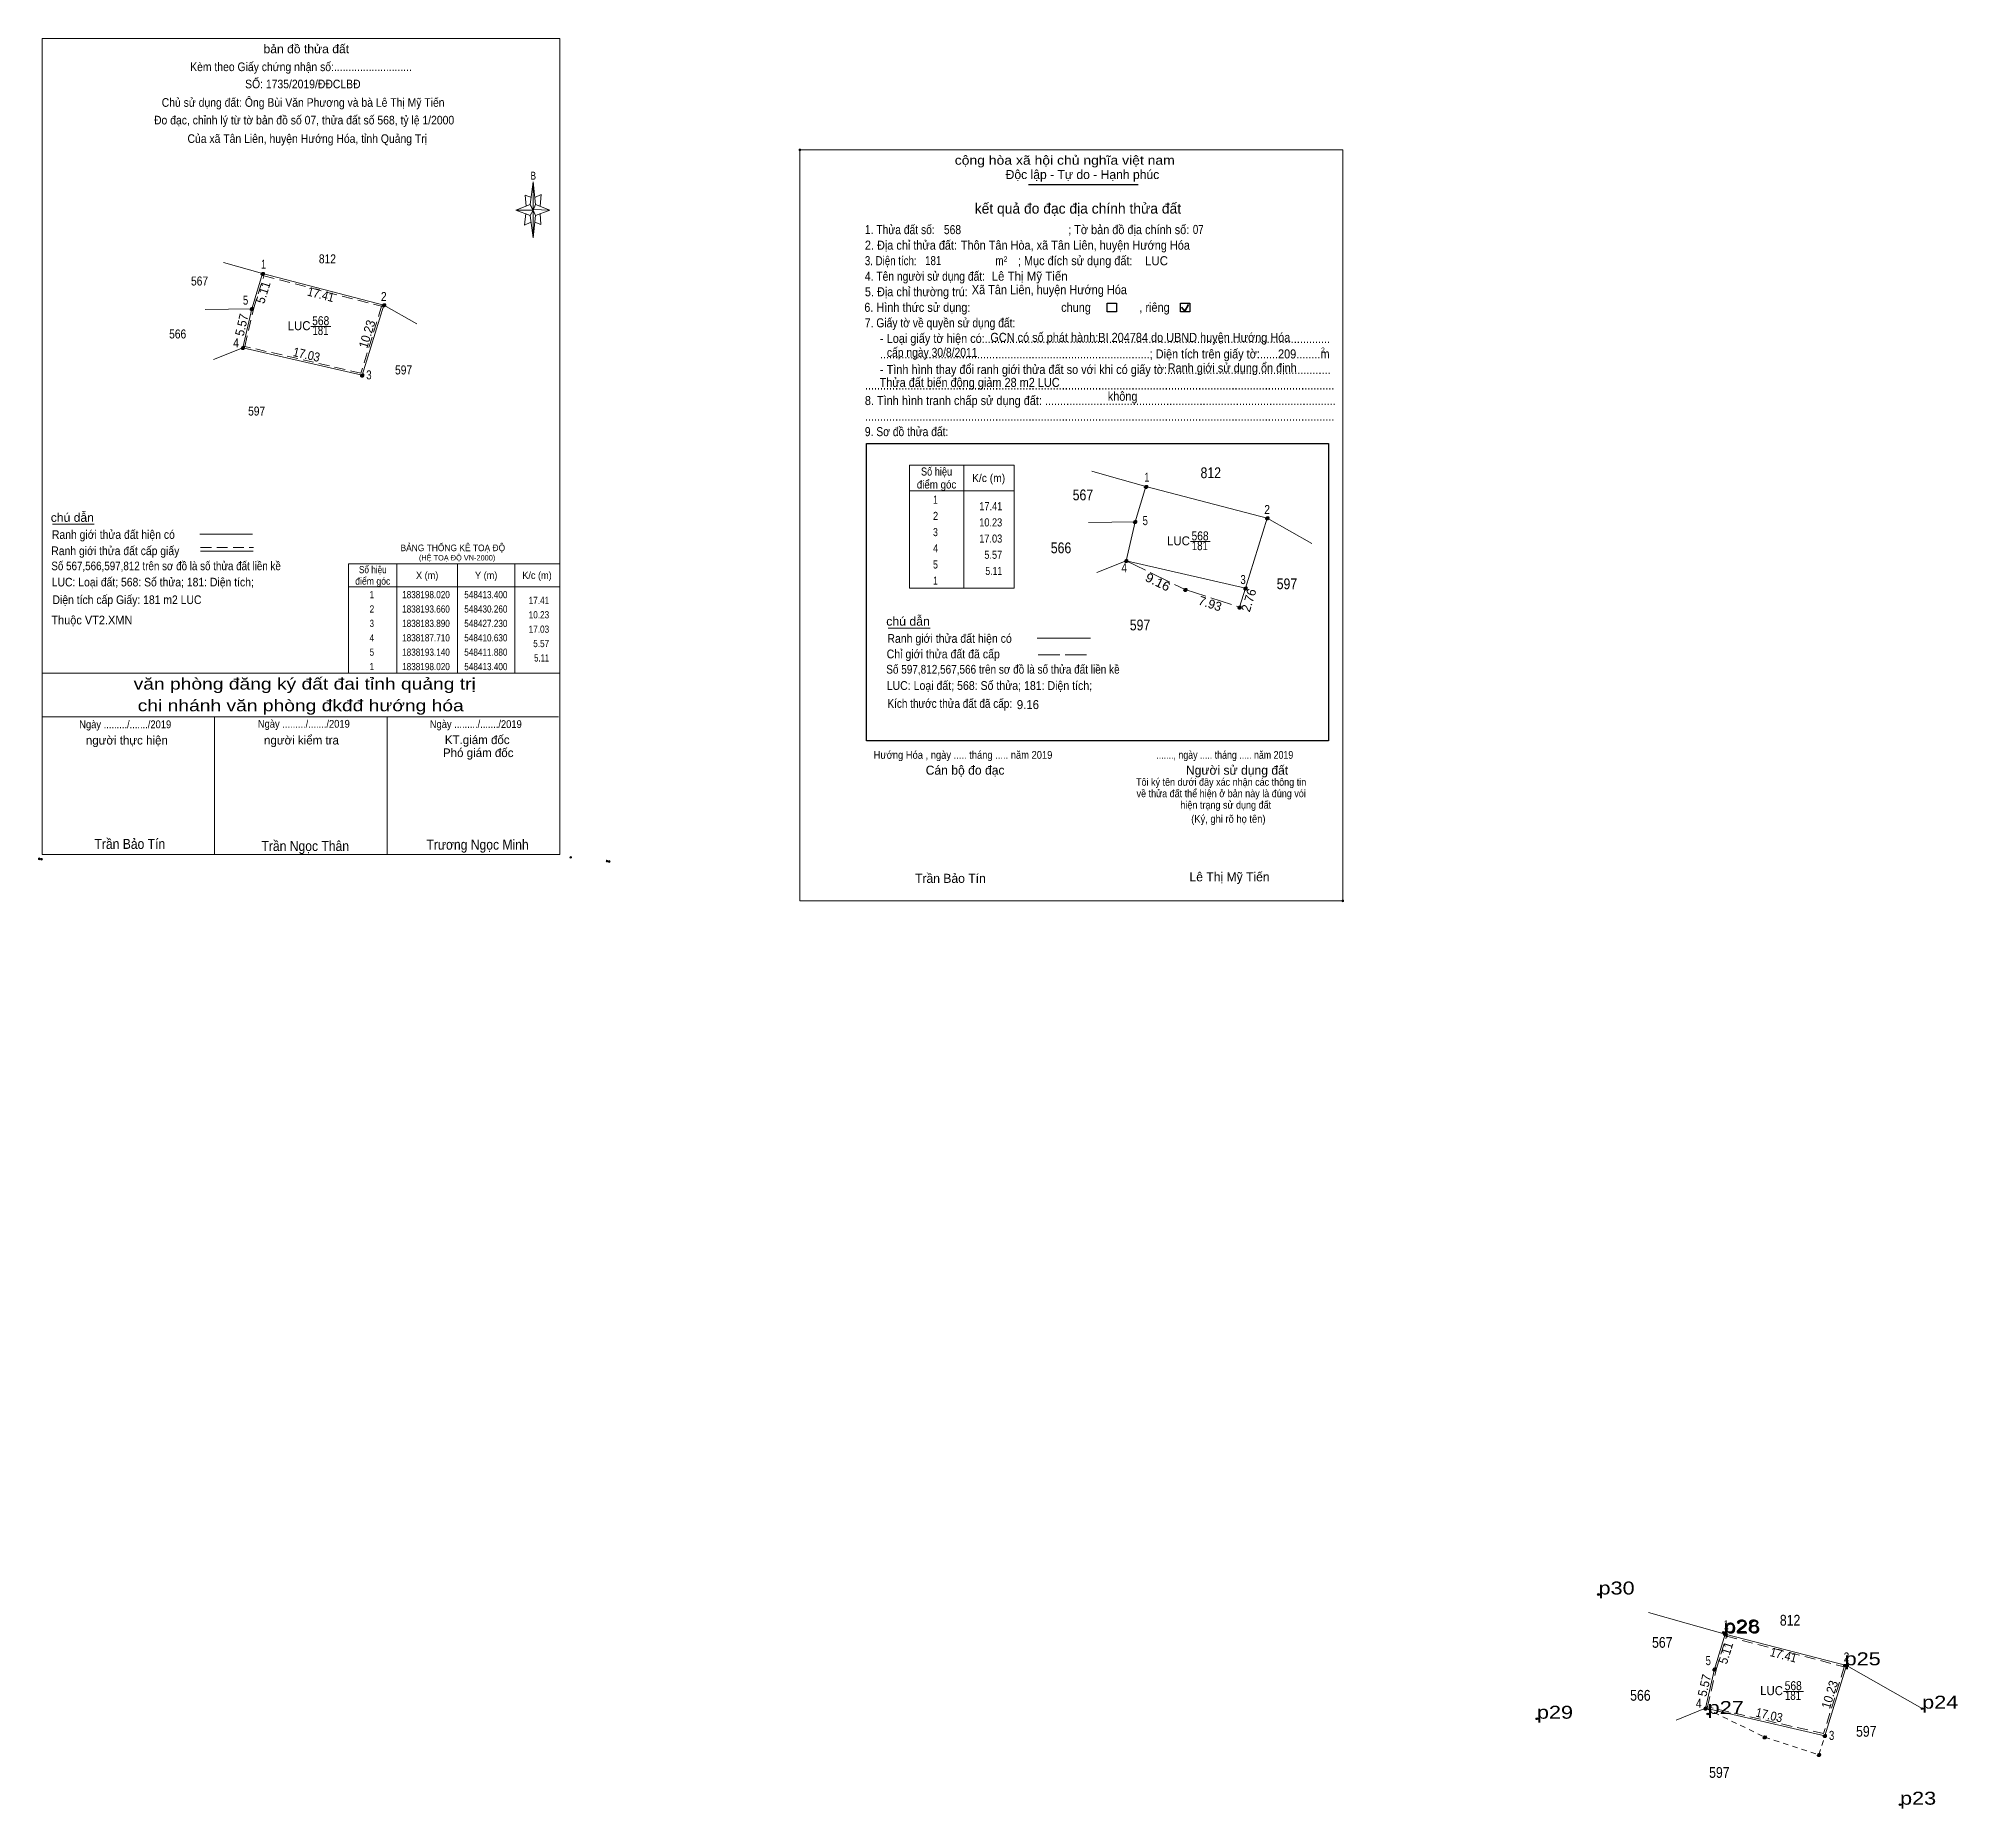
# Model space of a CAD drawing. Header units: metres. Extents: x 544560 to 548446, y 1835977 to 1838420.
# Drawn here: x 548178.8 to 548445.7, y 1838173.8 to 1838419.8 of the extents above.
import ezdxf
from ezdxf.enums import TextEntityAlignment as Align

# ---------------------------------------------------------------- set-up
doc = ezdxf.new("R2010")
doc.units = ezdxf.units.M
doc.header["$LTSCALE"] = 0.5
doc.header["$PDMODE"] = 32
doc.header["$PDSIZE"] = 0.25
for name, pattern in [('LONG_DASHED', [7.5, 6, -1.5]), ('MEDIUM_DASHED', [4.5, 3, -1.5]), ('SHORT_DASHED', [2.7, 1.5, -1.2])]:
    doc.linetypes.add(name, pattern=pattern)
for name, color, linetype, lineweight in [('1', 7, 'MEDIUM_DASHED', 13), ('10', 7, 'Continuous', 13), ('13', 7, 'Continuous', 13), ('3', 7, 'Continuous', 13), ('63', 7, 'Continuous', 13)]:
    doc.layers.add(name, color=color, linetype=linetype, lineweight=lineweight)
doc.layers.add('12', color=7, linetype='Continuous')
doc.layers.add('7', color=7, linetype='Continuous')

msp = doc.modelspace()

# ---------------------------------------------------------------- hatches: boundary and pattern name
at = {"layer": '10'}
for points in [[(548210.26, 1838387.14, 1), (548209.76, 1838387.14, 1)], [(548208.74, 1838382.26, 1), (548208.24, 1838382.26, 1)], [(548227.12, 1838382.78, 1), (548226.62, 1838382.78, 1)], [(548207.49, 1838376.83, 1), (548206.99, 1838376.83, 1)], [(548224.09, 1838373.01, 1), (548223.59, 1838373.01, 1)], [(548333.09, 1838357.53, 1), (548332.59, 1838357.53, 1)], [(548331.57, 1838352.65, 1), (548331.07, 1838352.65, 1)], [(548349.95, 1838353.17, 1), (548349.45, 1838353.17, 1)], [(548330.32, 1838347.22, 1), (548329.82, 1838347.22, 1)], [(548338.56, 1838343.21, 1), (548338.06, 1838343.21, 1)], [(548346.92, 1838343.4, 1), (548346.42, 1838343.4, 1)], [(548346.1, 1838340.76, 1), (548345.6, 1838340.76, 1)], [(548413.65, 1838198.02, 1), (548413.15, 1838198.02, 1)], [(548412.13, 1838193.14, 1), (548411.63, 1838193.14, 1)], [(548430.51, 1838193.66, 1), (548430.01, 1838193.66, 1)], [(548410.88, 1838187.71, 1), (548410.38, 1838187.71, 1)], [(548419.12, 1838183.7, 1), (548418.62, 1838183.7, 1)], [(548427.48, 1838183.89, 1), (548426.98, 1838183.89, 1)], [(548426.66, 1838181.25, 1), (548426.16, 1838181.25, 1)]]:
    msp.add_hatch(color=256, dxfattribs=at).paths.add_polyline_path(points)

# ---------------------------------------------------------------- linework, layer by layer
at = {"layer": '1'}
for points in [[(548210.18, 1838386.84), (548226.55, 1838382.6), (548223.67, 1838373.31), (548207.54, 1838377.02), (548208.73, 1838382.19)], [(548413.57, 1838197.72), (548429.94, 1838193.48), (548427.06, 1838184.19), (548410.93, 1838187.9), (548412.12, 1838193.07)]]:
    msp.add_lwpolyline(points, close=True, dxfattribs=at)
at = {"layer": '10'}
for p, q in [((548210.01, 1838387.14), (548204.58, 1838388.67)), ((548226.87, 1838382.78), (548210.01, 1838387.14)), ((548208.49, 1838382.26), (548202.01, 1838382.17)), ((548223.84, 1838373.01), (548226.87, 1838382.78)), ((548231.47, 1838380.15), (548226.87, 1838382.78)), ((548327.41, 1838359.06), (548325.3, 1838359.66)), ((548332.84, 1838357.53), (548327.41, 1838359.06)), ((548349.7, 1838353.17), (548332.84, 1838357.53)), ((548331.32, 1838352.65), (548324.84, 1838352.56)), ((548346.67, 1838343.4), (548349.7, 1838353.17)), ((548355.89, 1838349.64), (548349.7, 1838353.17)), ((548407.97, 1838199.55), (548402.71, 1838201.04)), ((548413.4, 1838198.02), (548407.97, 1838199.55)), ((548430.26, 1838193.66), (548413.4, 1838198.02)), ((548427.23, 1838183.89), (548430.26, 1838193.66)), ((548440.77, 1838187.66), (548430.26, 1838193.66))]:
    msp.add_line(p, q, dxfattribs=at)
at = {"layer": '10', "linetype": 'LONG_DASHED'}
msp.add_line((548345.85, 1838340.76), (548346.67, 1838343.4), dxfattribs=at)
at = {"layer": '10', "linetype": 'SHORT_DASHED'}
msp.add_line((548426.41, 1838181.25), (548427.23, 1838183.89), dxfattribs=at)
at = {"layer": '10'}
for points in [[(548210.01, 1838387.14), (548208.49, 1838382.26), (548207.24, 1838376.83)], [(548223.84, 1838373.01), (548207.24, 1838376.83), (548203.19, 1838375.19)], [(548332.84, 1838357.53), (548331.32, 1838352.65), (548330.07, 1838347.22)], [(548346.67, 1838343.4), (548330.07, 1838347.22), (548326.02, 1838345.58)], [(548413.4, 1838198.02), (548411.88, 1838193.14), (548410.63, 1838187.71)], [(548427.23, 1838183.89), (548410.63, 1838187.71), (548406.58, 1838186.07)]]:
    msp.add_lwpolyline(points, dxfattribs=at)
at = {"layer": '10', "linetype": 'LONG_DASHED'}
msp.add_lwpolyline([(548330.07, 1838347.22), (548338.31, 1838343.21), (548345.85, 1838340.76)], dxfattribs=at)
at = {"layer": '10', "linetype": 'SHORT_DASHED'}
msp.add_lwpolyline([(548410.63, 1838187.71), (548418.87, 1838183.7), (548426.41, 1838181.25)], dxfattribs=at)
for centre in [(548210.01, 1838387.14), (548208.49, 1838382.26), (548226.87, 1838382.78), (548207.24, 1838376.83), (548223.84, 1838373.01), (548332.84, 1838357.53), (548331.32, 1838352.65), (548349.7, 1838353.17), (548330.07, 1838347.22), (548338.31, 1838343.21), (548346.67, 1838343.4), (548345.85, 1838340.76), (548413.4, 1838198.02), (548411.88, 1838193.14), (548430.26, 1838193.66), (548410.63, 1838187.71), (548418.87, 1838183.7), (548427.23, 1838183.89), (548426.41, 1838181.25)]:
    msp.add_circle(centre, 0.25, dxfattribs=at)
at = {"layer": '13'}
for p, q in [((548216.73, 1838379.8), (548219.49, 1838379.8)), ((548339.01, 1838349.89), (548341.77, 1838349.89)), ((548421.49, 1838190.06), (548424.25, 1838190.06))]:
    msp.add_line(p, q, dxfattribs=at)
at = {"layer": '3'}
for p, q in [((548247.23, 1838396.76), (548247.63, 1838399.88)), ((548247.23, 1838395.24), (548245.23, 1838395.96)), ((548247.95, 1838395.24), (548247.63, 1838392.12)), ((548247.95, 1838396.76), (548249.95, 1838395.96)), ((548248.59, 1838395.48), (548248.67, 1838393.96)), ((548248.67, 1838393.96), (548247.87, 1838394.28)), ((548307.5, 1838360.53), (548307.5, 1838343.43)), ((548180.8, 1838352.31), (548186.59, 1838352.31)), ((548201.28, 1838350.92), (548208.59, 1838350.92)), ((548201.39, 1838348.57), (548208.7, 1838348.57)), ((548296.97, 1838337.88), (548302.83, 1838337.88)), ((548317.71, 1838336.48), (548325.11, 1838336.48)), ((548179.33, 1838331.6), (548251.33, 1838331.6)), ((548179.33, 1838325.52), (548251.17, 1838325.52)), ((548179.33, 1838325.52), (548251.17, 1838325.52)), ((548179.33, 1838325.52), (548251.17, 1838325.52)), ((548203.33, 1838306.4), (548203.33, 1838325.52)), ((548227.33, 1838306.4), (548227.33, 1838325.52))]:
    msp.add_line(p, q, dxfattribs=at)
at = {"layer": '3', "lineweight": 25}
for p, q in [((548316.51, 1838399.55), (548331.77, 1838399.55)), ((548293.97, 1838363.55), (548358.23, 1838363.55)), ((548358.23, 1838363.55), (548358.23, 1838322.19))]:
    msp.add_line(p, q, dxfattribs=at)
at = {"layer": '3', "lineweight": 35}
for p, q in [((548337.8, 1838382.49), (548338.23, 1838381.93)), ((548338.23, 1838381.93), (548338.75, 1838382.87))]:
    msp.add_line(p, q, dxfattribs=at)
at = {"layer": '3', "linetype": 'MEDIUM_DASHED'}
msp.add_line((548201.39, 1838349.07), (548208.75, 1838349.07), dxfattribs=at)
at = {"layer": '3', "linetype": 'LONG_DASHED'}
msp.add_line((548317.84, 1838334.14), (548325.29, 1838334.14), dxfattribs=at)
at = {"layer": '3'}
for points in [[(548179.33, 1838419.84), (548251.33, 1838419.84), (548251.33, 1838306.4), (548179.33, 1838306.4)], [(548284.72, 1838404.34), (548360.2, 1838404.34), (548360.2, 1838299.94), (548284.72, 1838299.94)], [(548247.63, 1838399.88), (548247.95, 1838396.76), (548247.63, 1838395.96)], [(548247.63, 1838395.96), (548245.23, 1838395.96), (548247.23, 1838396.76), (548247.95, 1838395.24), (548249.95, 1838395.96), (548247.63, 1838396.04)], [(548247.63, 1838395.96), (548247.63, 1838392.12), (548247.23, 1838395.24)]]:
    msp.add_lwpolyline(points, close=True, dxfattribs=at)
for points in [[(548247.39, 1838397.72), (548246.51, 1838398.04), (548246.67, 1838396.52)], [(548247.87, 1838397.72), (548248.75, 1838398.12), (548248.59, 1838396.52)], [(548247.63, 1838395.96), (548247.23, 1838396.76), (548245.23, 1838395.96)], [(548246.59, 1838395.48), (548246.43, 1838393.88), (548247.31, 1838394.28)], [(548247.63, 1838395.96), (548247.95, 1838395.24), (548249.95, 1838395.96)], [(548251.33, 1838306.4), (548179.33, 1838306.4), (548179.33, 1838325.52)]]:
    msp.add_lwpolyline(points, dxfattribs=at)
at = {"layer": '3', "lineweight": 25}
for points in [[(548327.43, 1838383.05), (548328.73, 1838383.05), (548328.73, 1838381.84), (548327.43, 1838381.84)], [(548337.63, 1838383.05), (548338.93, 1838383.05), (548338.93, 1838381.84), (548337.63, 1838381.84)]]:
    msp.add_lwpolyline(points, close=True, dxfattribs=at)
msp.add_lwpolyline([(548358.23, 1838322.19), (548293.97, 1838322.19), (548293.97, 1838363.55)], dxfattribs=at)
at = {"layer": '3'}
for p in [(548284.72, 1838404.34), (548178.95, 1838305.79), (548179.27, 1838305.73), (548252.85, 1838306), (548257.89, 1838305.48), (548258.21, 1838305.43), (548360.2, 1838299.94)]:
    msp.add_point(p, dxfattribs=at)
at = {"layer": '63'}
for p, q in [((548228.69, 1838346.8), (548228.69, 1838331.6)), ((548237.09, 1838346.8), (548237.09, 1838331.6)), ((548245.09, 1838346.8), (548245.09, 1838331.6)), ((548221.97, 1838343.6), (548251.33, 1838343.6))]:
    msp.add_line(p, q, dxfattribs=at)
for points in [[(548307.5, 1838343.43), (548299.94, 1838343.43), (548299.94, 1838360.53), (548307.5, 1838360.53)], [(548307.5, 1838360.53), (548314.52, 1838360.53), (548314.52, 1838343.43), (548307.5, 1838343.43)], [(548299.94, 1838356.93), (548307.5, 1838356.93), (548314.52, 1838356.93)]]:
    msp.add_lwpolyline(points, dxfattribs=at)
msp.add_lwpolyline([(548221.97, 1838346.8), (548251.33, 1838346.8), (548251.33, 1838331.6), (548221.97, 1838331.6)], close=True, dxfattribs=at)
at = {"layer": '7'}
for p in [(548395.77, 1838203.53), (548413.15, 1838198.24), (548413.24, 1838198.1), (548429.99, 1838193.69), (548410.95, 1838186.92), (548440.77, 1838187.66), (548387.2, 1838186.26), (548437.7, 1838174.31)]:
    msp.add_point(p, dxfattribs=at)

# ---------------------------------------------------------------- texts
at = {"layer": '12', "width": 1.25}
for s, p in [('p30', (548395.77, 1838203.53)), ('p28', (548413.15, 1838198.24)), ('p26', (548413.24, 1838198.1)), ('p25', (548429.99, 1838193.69)), ('p24', (548440.77, 1838187.66)), ('p29', (548387.2, 1838186.26)), ('p27', (548410.95, 1838186.92)), ('p23', (548437.7, 1838174.31))]:
    msp.add_text(s, height=1.8, dxfattribs=at).set_placement(p)
at = {"layer": '13'}
for s, height, width, p in [('812', 1.25, 0.85, (548219.015, 1838388.57)), ('567', 1.25, 0.85, (548201.235, 1838385.49)), ('566', 1.25, 0.85, (548198.195, 1838378.13)), ('LUC', 1.25, 0.95, (548215.075, 1838379.28)), ('568', 1.25, 0.85, (548218.085, 1838379.97)), ('181', 1.25, 0.8, (548218.05, 1838378.61)), ('597', 1.25, 0.85, (548229.605, 1838373.13)), ('597', 1.25, 0.85, (548209.175, 1838367.41)), ('812', 1.5, 0.85, (548341.85, 1838358.71)), ('567', 1.5, 0.85, (548324.07, 1838355.63)), ('566', 1.5, 0.85, (548321.03, 1838348.27)), ('LUC', 1.25, 0.95, (548337.355, 1838349.37)), ('568', 1.25, 0.85, (548340.365, 1838350.06)), ('181', 1.25, 0.8, (548340.33, 1838348.7)), ('597', 1.5, 0.85, (548352.44, 1838343.27)), ('597', 1.5, 0.85, (548332.01, 1838337.55)), ('812', 1.5, 0.85, (548422.41, 1838199.2)), ('567', 1.5, 0.85, (548404.63, 1838196.12)), ('566', 1.5, 0.85, (548401.59, 1838188.76)), ('LUC', 1.25, 0.95, (548419.835, 1838189.54)), ('568', 1.25, 0.85, (548422.845, 1838190.23)), ('181', 1.25, 0.8, (548422.81, 1838188.87)), ('597', 1.5, 0.85, (548433, 1838183.76)), ('597', 1.5, 0.85, (548412.57, 1838178.04))]:
    msp.add_text(s, height=height, dxfattribs=dict(at, width=width)).set_placement(p, align=Align.CENTER)
at = {"layer": '3'}
for s, height, width, p in [('bản đồ thửa đất', 1.2, 1.05, (548216.08, 1838417.78)), ('Kèm theo Giấy chứng nhận số:...........................', 1.2, 0.9, (548215.345, 1838415.29)), ('SỐ: 1735/2019/ĐĐCLBĐ', 1.2, 0.9, (548215.6, 1838412.9)), ('Chủ sử dụng đất: Ông Bùi Văn Phương và bà Lê Thị Mỹ Tiến', 1.2, 0.9, (548215.64, 1838410.33)), ('Đo đạc, chỉnh lý từ tờ bản đồ số 07, thửa đất số 568, tỷ lệ 1/2000 ', 1.2, 0.9, (548215.975, 1838407.88)), ('Của xã Tân Liên, huyện Hướng Hóa, tỉnh Quảng Trị', 1.2, 0.9, (548216.215, 1838405.31)), ('B', 1.102, 0.75, (548247.65, 1838400.2)), ('văn phòng đăng ký đất đai tỉnh quảng trị', 1.6, 1.25, (548215.86, 1838329.32)), ('chi nhánh văn phòng đkđđ hướng hóa', 1.6, 1.25, (548215.305, 1838326.31)), ('9.16', 1.25, 0.95, (548316.425, 1838326.61)), ('Ngày ........./......./2019', 1.08, 0.9, (548190.9, 1838323.95)), ('Ngày ........./......./2019', 1.08, 0.9, (548215.735, 1838324.02)), ('Ngày ........./......./2019', 1.08, 0.9, (548239.645, 1838323.98)), ('Tôi ký tên dưới đây xác nhận các thông tin', 1.041, 0.9, (548343.29, 1838315.95)), ('về thửa đất thể hiện ở bản này là đúng vói', 1.041, 0.9, (548343.3, 1838314.36)), ('hiện trạng sử dụng đất', 1.041, 0.9, (548343.93, 1838312.77)), ('Trần Bảo Tín', 1.4, 0.9, (548191.54, 1838307.17)), ('Trần Ngọc Thân', 1.4, 0.9, (548215.935, 1838306.88)), ('Trương Ngọc Minh', 1.4, 0.9, (548239.895, 1838307.07))]:
    msp.add_text(s, height=height, dxfattribs=dict(at, width=width)).set_placement(p, align=Align.CENTER)
for s, height, width, p in [('cộng hòa xã hội chủ nghĩa việt nam', 1.26, 1.15, (548306.25, 1838402.28)), ('1. Thửa đất số:', 1.26, 0.85, (548293.75, 1838392.63)), ('568', 1.26, 0.85, (548304.74, 1838392.63)), ('; Tờ bản đồ địa chính số:', 1.26, 0.9, (548322.02, 1838392.63)), ('07', 1.26, 0.8, (548339.36, 1838392.65)), ('3. Diện tích:', 1.26, 0.8, (548293.75, 1838388.31)), ('2. Địa chỉ thửa đất:', 1.26, 0.9, (548293.75, 1838390.47)), ('181', 1.26, 0.8, (548302.13, 1838388.32)), ('Thôn Tân Hòa, xã Tân Liên, huyện Hướng Hóa', 1.26, 0.9, (548307.1, 1838390.47)), ('m', 1.26, 0.8, (548311.91, 1838388.31)), ('2', 0.7199, 0.8, (548313.04, 1838388.82)), ('; Mục đích sử dụng đất:', 1.26, 0.9, (548315.03, 1838388.31)), ('LUC', 1.26, 0.95, (548332.7, 1838388.3)), ('4. Tên người sử dụng đất:', 1.26, 0.85, (548293.75, 1838386.15)), ('Lê Thị Mỹ Tiến', 1.26, 0.95, (548311.37, 1838386.16)), ('5. Địa chỉ thường trú:', 1.26, 0.9, (548293.75, 1838383.99)), ('Xã Tân Liên, huyện Hướng Hóa', 1.26, 0.9, (548308.62, 1838384.28)), ('6. Hình thức sử dụng:', 1.26, 0.9, (548293.67, 1838381.83)), ('chung                , riêng', 1.26, 0.9, (548321.05, 1838381.83)), ('7. Giấy tờ về quyền sử dụng đất:', 1.26, 0.85, (548293.75, 1838379.67)), ('     - Loại giấy tờ hiện có:..................................................................................................................', 1.26, 0.9, (548293.75, 1838377.51)), ('GCN có số phát hành:BI 204784 do UBND huyện Hướng Hóa', 1.26, 0.9, (548311.2, 1838377.65)), ('     .........................................................................................; Diện tích trên giấy tờ:......209........m', 1.26, 0.9, (548293.75, 1838375.35)), ('cấp ngày 30/8/2011', 1.26, 0.85, (548296.82, 1838375.56)), ('2', 0.7199, 0.8, (548357.18, 1838376.15)), ('     - Tình hình thay đổi ranh giới thửa đất so với khi có giấy tờ:......................................................', 1.26, 0.9, (548293.75, 1838373.19)), ('Ranh giới sử dụng ổn định', 1.26, 0.9, (548335.86, 1838373.41)), ('...........................................................................................................................................................', 1.26, 0.9, (548293.75, 1838371.03)), ('Thửa đất biến động giảm 28 m2 LUC', 1.26, 0.9, (548295.8, 1838371.39)), ('không', 1.26, 0.9, (548327.53, 1838369.47)), ('8. Tình hình tranh chấp sử dụng đất: ................................................................................................', 1.26, 0.9, (548293.75, 1838368.87)), ('9. Sơ đồ thửa đất:', 1.26, 0.85, (548293.75, 1838364.55)), ('...........................................................................................................................................................', 1.26, 0.9, (548293.75, 1838366.71)), ('chú dẫn', 1.2, 1.05, (548180.55, 1838352.64)), ('Ranh giới thửa đất cấp giấy', 1.2, 0.9, (548180.62, 1838348.01)), ('Ranh giới thửa đất hiện có ', 1.2, 0.9, (548180.71, 1838350.27)), ('BẢNG THỐNG KÊ TOẠ ĐỘ ', 0.92, 0.95, (548229.18, 1838348.56)), ('Số 567,566,597,812 trên sơ đồ là số thửa đất liền kề', 1.2, 0.85, (548180.63, 1838345.91)), ('(HỆ TOẠ ĐỘ VN-2000)', 0.744, 0.9, (548231.74, 1838347.27)), ('LUC: Loại đất; 568: Số thửa; 181: Diện tích;', 1.2, 0.9, (548180.68, 1838343.66)), ('Diện tích cấp Giấy: 181 m2 LUC', 1.2, 0.9, (548180.79, 1838341.21)), ('Thuộc VT2.XMN', 1.2, 0.95, (548180.63, 1838338.39)), ('chú dẫn', 1.215, 1.05, (548296.72, 1838338.21)), ('Ranh giới thửa đất hiện có ', 1.215, 0.9, (548296.88, 1838335.82)), ('Chỉ giới thửa đất đã cấp', 1.22, 0.9, (548296.78, 1838333.66)), ('Số 597,812,567,566 trên sơ đồ là số thửa đất liền kề', 1.22, 0.85, (548296.73, 1838331.53)), ('LUC: Loại đất; 568: Số thửa; 181: Diện tích;', 1.22, 0.9, (548296.78, 1838329.27)), ('Kích thước thửa đất đã cấp:', 1.22, 0.85, (548296.89, 1838326.78)), ('Hướng Hóa , ngày ..... tháng ..... năm 2019', 1.08, 0.9, (548294.98, 1838319.7)), ('......., ngày ..... tháng ..... năm 2019', 1.08, 0.85, (548334.28, 1838319.7)), ('(Ký, ghi rõ họ tên)', 1.08, 0.9, (548339.13, 1838310.81))]:
    msp.add_text(s, height=height, dxfattribs=dict(at, width=width)).set_placement(p)
for s, p in [('Độc lập - Tự do - Hạnh phúc', (548313.33, 1838400.29)), ('Cán bộ đo đạc', (548302.21, 1838317.49)), ('Người sử dụng đất', (548338.39, 1838317.49)), ('Trần Bảo Tín', (548300.73, 1838302.45)), ('Lê Thị Mỹ Tiến', (548338.89, 1838302.66))]:
    msp.add_text(s, height=1.26, dxfattribs=at).set_placement(p)
for s, height, p in [('kết quả đo đạc địa chính thửa đất', 1.44, (548323.375, 1838395.48)), ('người thực hiện', 1.2, (548191.13, 1838321.68)), ('người kiểm tra', 1.2, (548215.41, 1838321.69)), ('KT.giám đốc', 1.2, (548239.845, 1838321.74)), ('Phó giám đốc', 1.2, (548239.985, 1838319.94)), ('.', 0.3601, (548360.1963, 1838299.75))]:
    msp.add_text(s, height=height, dxfattribs=at).set_placement(p, align=Align.CENTER)
at = {"layer": '3', "width": 1.1}
msp.add_text('9.16', height=1.25, rotation=334.05, dxfattribs=at).set_placement((548334.2115, 1838343.7114), align=Align.CENTER)
at = {"layer": '3'}
for s, rotation, p in [('7.93', 341.999, (548341.5669, 1838340.6684)), ('2.76', 72.77, (548347.7348, 1838341.5499))]:
    msp.add_text(s, height=1.25, rotation=rotation, dxfattribs=at).set_placement(p, align=Align.CENTER)
at = {"layer": '63'}
for s, height, width, p in [(' 1', 1.25, 0.75, (548210.48, 1838387.83)), (' 5', 1.25, 0.8, (548208.01, 1838382.83)), (' 2', 1.25, 0.85, (548227.25, 1838383.34)), (' 4', 1.25, 0.85, (548206.71, 1838376.9)), (' 3', 1.25, 0.8, (548225.16, 1838372.44)), (' 1', 1.25, 0.75, (548333.31, 1838358.22)), ('17.41', 1.125, 0.85, (548312.86, 1838354.25)), (' 2', 1.25, 0.85, (548350.08, 1838353.73)), ('10.23', 1.125, 0.85, (548312.85, 1838352)), (' 5', 1.25, 0.8, (548333.11, 1838352.18)), ('17.03', 1.125, 0.85, (548312.85, 1838349.75)), ('5.57', 1.125, 0.85, (548312.85, 1838347.5)), (' 4', 1.25, 0.85, (548330.2, 1838345.62)), ('5.11', 1.125, 0.8, (548312.85, 1838345.25)), (' 3', 1.25, 0.8, (548346.72, 1838343.99)), ('17.41', 1, 0.85, (548249.85, 1838341.22)), ('10.23', 1, 0.85, (548249.85, 1838339.22)), ('17.03', 1, 0.85, (548249.85, 1838337.22)), ('5.57', 1, 0.85, (548249.85, 1838335.22)), ('5.11', 1, 0.8, (548249.85, 1838333.22)), (' 1', 1.25, 0.75, (548413.87, 1838198.71)), (' 5', 1.25, 0.8, (548411.4, 1838193.71)), (' 2', 1.25, 0.85, (548430.64, 1838194.22)), (' 4', 1.25, 0.85, (548410.1, 1838187.78)), (' 3', 1.25, 0.8, (548428.55, 1838183.32))]:
    msp.add_text(s, height=height, dxfattribs=dict(at, width=width)).set_placement(p, align=Align.RIGHT)
for s, rotation, width, p in [('5.11', 72.699, 0.95, (548210.6745, 1838384.3491)), ('17.41', 345.501, 0.9, (548217.9435, 1838383.6433)), ('5.57', 77.036, 0.95, (548207.713, 1838379.8798)), ('10.23', 72.77, 0.95, (548225.1246, 1838378.5549)), ('17.03', 347.041, 0.9, (548215.9748, 1838375.2786)), ('5.11', 72.699, 0.95, (548414.0645, 1838195.2291)), ('17.41', 345.501, 0.9, (548421.3335, 1838194.5233)), ('5.57', 77.036, 0.95, (548411.103, 1838190.7598)), ('10.23', 72.77, 0.95, (548428.5146, 1838189.4349)), ('17.03', 347.041, 0.9, (548419.3648, 1838186.1586))]:
    msp.add_text(s, height=1.25, rotation=rotation, dxfattribs=dict(at, width=width)).set_placement(p, align=Align.CENTER)
for s, height, width, p in [('Số hiệu', 1.125, 0.85, (548303.72, 1838359.07)), ('điểm góc', 1.125, 0.9, (548303.72, 1838357.27)), ('K/c (m)', 1.125, 0.95, (548310.96, 1838358.17)), (' 1', 1.125, 0.75, (548303.405, 1838355.15)), (' 2', 1.125, 0.85, (548303.405, 1838352.9)), (' 4', 1.125, 0.85, (548303.41, 1838348.4)), (' 3', 1.125, 0.8, (548303.395, 1838350.65)), ('Số hiệu', 1, 0.85, (548225.33, 1838345.5)), (' 5', 1.125, 0.8, (548303.405, 1838346.15)), ('điểm góc', 1, 0.9, (548225.325, 1838343.9)), ('X (m)', 1, 0.95, (548232.885, 1838344.7)), ('Y (m)', 1, 0.95, (548241.09, 1838344.7)), ('K/c (m)', 1, 0.95, (548248.16, 1838344.7)), (' 1', 1.125, 0.75, (548303.405, 1838343.9)), (' 1', 1, 0.75, (548225.045, 1838342.02)), ('1838198.020', 1, 0.85, (548232.725, 1838342.02)), ('548413.400', 1, 0.85, (548241.05, 1838342.02)), (' 3', 1, 0.8, (548225.04, 1838338.02)), (' 2', 1, 0.85, (548225.045, 1838340.02)), ('1838193.660', 1, 0.85, (548232.725, 1838340.02)), ('1838183.890', 1, 0.85, (548232.725, 1838338.02)), ('548430.260', 1, 0.85, (548241.05, 1838340.02)), ('548427.230', 1, 0.85, (548241.05, 1838338.02)), (' 4', 1, 0.85, (548225.04, 1838336.02)), ('1838187.710', 1, 0.85, (548232.725, 1838336.02)), ('548410.630', 1, 0.85, (548241.05, 1838336.02)), (' 5', 1, 0.8, (548225.05, 1838334.02)), ('1838193.140', 1, 0.85, (548232.725, 1838334.02)), ('548411.880', 1, 0.85, (548241.05, 1838334.02)), (' 1', 1, 0.75, (548225.045, 1838332.02)), ('1838198.020', 1, 0.85, (548232.725, 1838332.02)), ('548413.400', 1, 0.85, (548241.05, 1838332.02))]:
    msp.add_text(s, height=height, dxfattribs=dict(at, width=width)).set_placement(p, align=Align.CENTER)

doc.saveas('drawing.dxf')
